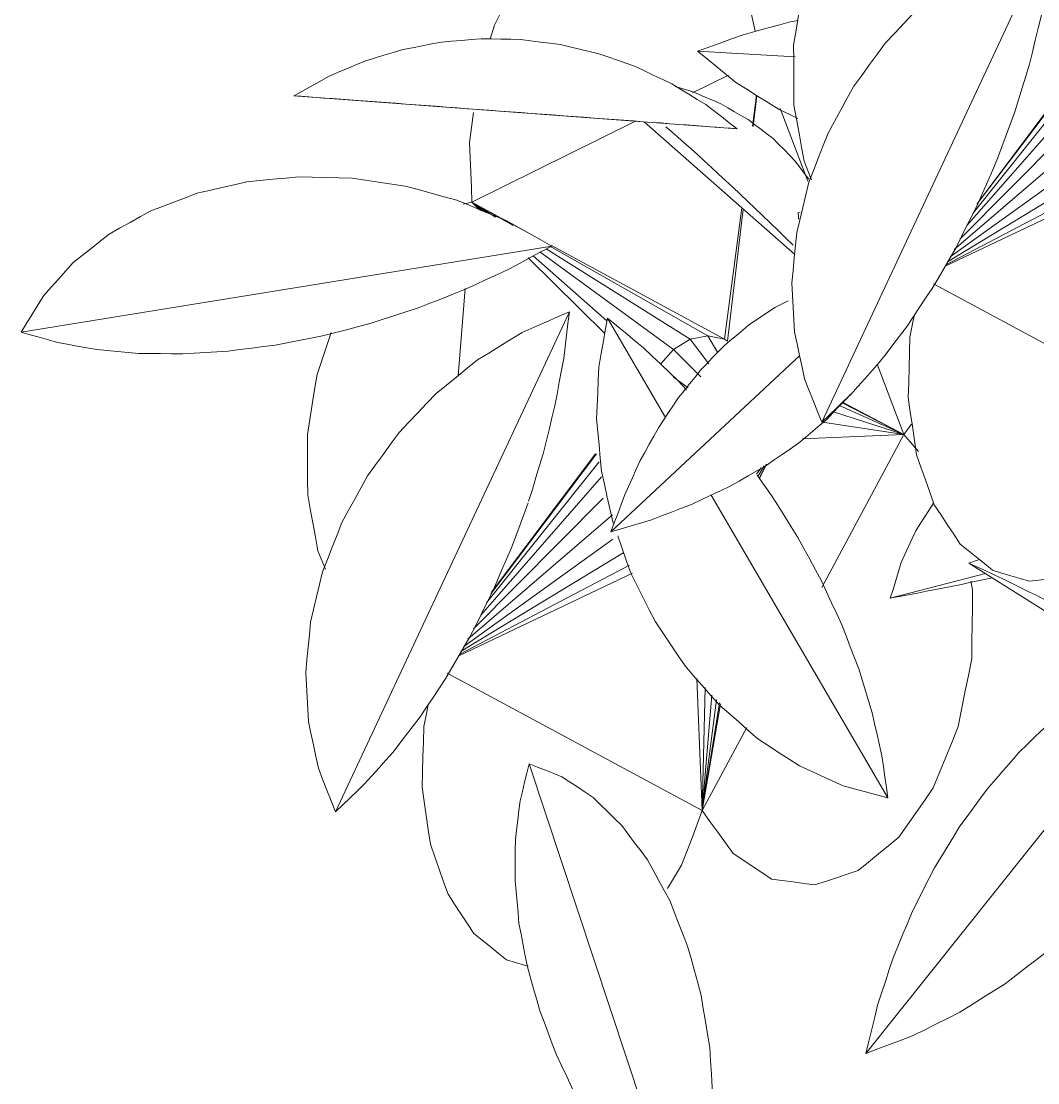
# Model space of a CAD drawing. Header units: metres. Extents: x 13.9 to 26.7, y -0.2 to 3.2.
# Drawn here: x 16.4846 to 16.5865, y 0.3522 to 0.4585 of the extents above; entities that cross this region are included whole.
import ezdxf

# ---------------------------------------------------------------- set-up
doc = ezdxf.new("R2010")
doc.units = ezdxf.units.M
doc.layers.add('Importações nas famílias', color=10, linetype='Continuous', lineweight=5)
doc.layers.add('Vegetação', color=7, linetype='Continuous', lineweight=5)

# ---------------------------------------------------------------- blocks, each defined once
blk = doc.blocks.new('Planta_pergolado_12200 - plantas pergolado_skp_Component_12-V61-Corte 1')
at = {"layer": 'Importações nas famílias'}
blk.add_line((16.54705, 0.44843), (16.56215, 0.43514), dxfattribs=at)
at = {"layer": 'Importações nas famílias', "flags": 128}
for points in [[(16.55015, 0.45196), (16.55095, 0.45173), (16.55175, 0.4515)], [(16.55175, 0.4515), (16.55249, 0.45119), (16.55324, 0.45087), (16.55399, 0.45056), (16.55473, 0.45025)], [(16.55473, 0.45025), (16.55542, 0.44985), (16.55611, 0.44945), (16.55679, 0.44905), (16.55748, 0.44866)], [(16.55748, 0.44866), (16.5581, 0.44818), (16.55872, 0.4477), (16.55934, 0.44723), (16.55997, 0.44675)], [(16.55042, 0.4469), (16.54982, 0.44742), (16.54923, 0.44793)], [(16.55307, 0.44453), (16.55241, 0.44512), (16.55175, 0.44572), (16.55108, 0.44631), (16.55042, 0.4469)], [(16.55997, 0.44675), (16.56051, 0.4462), (16.56106, 0.44565), (16.56161, 0.44509), (16.56215, 0.44454)], [(16.55592, 0.44189), (16.55521, 0.44255), (16.5545, 0.44321), (16.55378, 0.44387), (16.55307, 0.44453)], [(16.56215, 0.44454), (16.56262, 0.44392), (16.56309, 0.44331), (16.56356, 0.44269)], [(16.55891, 0.43906), (16.55816, 0.43976), (16.55742, 0.44047), (16.55667, 0.44118), (16.55592, 0.44189)], [(16.56196, 0.43609), (16.56119, 0.43683), (16.56043, 0.43757), (16.55967, 0.43831), (16.55891, 0.43906)]]:
    blk.add_lwpolyline(points, dxfattribs=at)
blk = doc.blocks.new('Planta_pergolado_12200 - plantas pergolado_skp_Component_12-V34-Corte 1')
at = {"layer": 'Importações nas famílias'}
blk.add_line((16.51193, 0.31962), (16.55636, 0.31633), dxfattribs=at)
at = {"layer": 'Importações nas famílias', "flags": 128}
for points in [[(16.52676, 0.325), (16.52775, 0.32509), (16.52874, 0.32517), (16.52973, 0.32525), (16.53072, 0.32534)], [(16.53072, 0.32534), (16.53171, 0.32532), (16.5327, 0.3253), (16.53369, 0.32528), (16.53469, 0.32525)], [(16.52286, 0.32425), (16.52384, 0.32444), (16.52481, 0.32463), (16.52578, 0.32482), (16.52676, 0.325)], [(16.53469, 0.32525), (16.53567, 0.32513), (16.53665, 0.325), (16.53764, 0.32488), (16.53862, 0.32475)], [(16.53862, 0.32475), (16.53959, 0.32452), (16.54056, 0.32429), (16.54152, 0.32407), (16.54249, 0.32384)], [(16.51906, 0.3231), (16.52001, 0.32339), (16.52096, 0.32368), (16.52191, 0.32397), (16.52286, 0.32425)], [(16.54249, 0.32384), (16.54342, 0.32351), (16.54436, 0.32318), (16.5453, 0.32285), (16.54623, 0.32252)], [(16.51541, 0.32155), (16.51632, 0.32194), (16.51723, 0.32232), (16.51815, 0.32271), (16.51906, 0.3231)], [(16.54623, 0.32252), (16.54713, 0.32209), (16.54803, 0.32167), (16.54892, 0.32124), (16.54982, 0.32082)], [(16.51193, 0.31962), (16.5128, 0.3201), (16.51367, 0.32058), (16.51454, 0.32107), (16.51541, 0.32155)], [(16.54982, 0.32082), (16.55067, 0.3203), (16.55151, 0.31978), (16.55236, 0.31926), (16.55321, 0.31874)], [(16.51493, 0.3194), (16.51418, 0.31945), (16.51343, 0.31951), (16.51268, 0.31957), (16.51193, 0.31962)], [(16.51837, 0.31915), (16.51751, 0.31921), (16.51665, 0.31927), (16.51579, 0.31934), (16.51493, 0.3194)], [(16.52215, 0.31887), (16.5212, 0.31894), (16.52026, 0.31901), (16.51931, 0.31908), (16.51837, 0.31915)], [(16.5262, 0.31857), (16.52518, 0.31864), (16.52417, 0.31872), (16.52316, 0.31879), (16.52215, 0.31887)], [(16.53041, 0.31825), (16.52935, 0.31833), (16.5283, 0.31841), (16.52725, 0.31849), (16.5262, 0.31857)], [(16.53469, 0.31794), (16.53362, 0.31802), (16.53255, 0.3181), (16.53148, 0.31818), (16.53041, 0.31825)], [(16.53894, 0.31762), (16.53787, 0.3177), (16.53681, 0.31778), (16.53575, 0.31786), (16.53469, 0.31794)], [(16.55321, 0.31874), (16.554, 0.31814), (16.55478, 0.31754), (16.55557, 0.31693), (16.55636, 0.31633)], [(16.54305, 0.31732), (16.54202, 0.31739), (16.54099, 0.31747), (16.53997, 0.31755), (16.53894, 0.31762)], [(16.54694, 0.31703), (16.54597, 0.3171), (16.545, 0.31717), (16.54402, 0.31724), (16.54305, 0.31732)], [(16.55051, 0.31676), (16.54962, 0.31683), (16.54872, 0.3169), (16.54783, 0.31696), (16.54694, 0.31703)], [(16.55367, 0.31653), (16.55288, 0.31659), (16.55209, 0.31664), (16.5513, 0.3167), (16.55051, 0.31676)], [(16.55636, 0.31633), (16.55569, 0.31638), (16.55502, 0.31643), (16.55434, 0.31648), (16.55367, 0.31653)]]:
    blk.add_lwpolyline(points, dxfattribs=at)
blk = doc.blocks.new('Planta_pergolado_12200 - plantas pergolado_skp_Component_12-V62-Corte 1')
at = {"layer": 'Importações nas famílias'}
blk.add_line((16.58123, 0.40321), (16.5717, 0.40072), dxfattribs=at)
at = {"layer": 'Importações nas famílias', "flags": 128}
for points in [[(16.57426, 0.40749), (16.5747, 0.40817), (16.57514, 0.40884), (16.57558, 0.40952), (16.57601, 0.4102)], [(16.57281, 0.4043), (16.57317, 0.4051), (16.57354, 0.40589), (16.5739, 0.40669), (16.57426, 0.40749)], [(16.5717, 0.40072), (16.57198, 0.40161), (16.57226, 0.40251), (16.57253, 0.4034), (16.57281, 0.4043)], [(16.57884, 0.40211), (16.57797, 0.40194), (16.57709, 0.40177), (16.57622, 0.40159), (16.57535, 0.40142)], [(16.58193, 0.40277), (16.58129, 0.40263), (16.58047, 0.40246), (16.57965, 0.40229), (16.57884, 0.40211)], [(16.57535, 0.40142), (16.57444, 0.40124), (16.57353, 0.40107), (16.57261, 0.40089), (16.5717, 0.40072)]]:
    blk.add_lwpolyline(points, dxfattribs=at)
blk = doc.blocks.new('Planta_pergolado_12200 - plantas pergolado_skp_Component_12-V64-Corte 1')
at = {"layer": 'Importações nas famílias'}
for p, q in [((16.57958, 0.40425), (16.58055, 0.40456)), ((16.58964, 0.39791), (16.57958, 0.40425)), ((16.61185, 0.38391), (16.60264, 0.38972))]:
    blk.add_line(p, q, dxfattribs=at)
at = {"layer": 'Importações nas famílias', "flags": 128}
for points in [[(16.58298, 0.40266), (16.58213, 0.40306), (16.58128, 0.40346), (16.58043, 0.40385), (16.57958, 0.40425)], [(16.59794, 0.40458), (16.59858, 0.40436), (16.59955, 0.40403)], [(16.59955, 0.40403), (16.60047, 0.40355), (16.6014, 0.40306), (16.60232, 0.40257), (16.60324, 0.40209)], [(16.58645, 0.40095), (16.58558, 0.40137), (16.58472, 0.4018), (16.58385, 0.40223), (16.58298, 0.40266)], [(16.60324, 0.40209), (16.60408, 0.40146), (16.60492, 0.40084), (16.60576, 0.40021), (16.60661, 0.39959)], [(16.58907, 0.39957), (16.5882, 0.40003), (16.58732, 0.40049), (16.58645, 0.40095)], [(16.60661, 0.39959), (16.60735, 0.39884), (16.60809, 0.39809), (16.60884, 0.39733), (16.60958, 0.39658)], [(16.60958, 0.39658), (16.61021, 0.39572), (16.61084, 0.39487), (16.61147, 0.39401), (16.61209, 0.39315)], [(16.61209, 0.39315), (16.61259, 0.3922), (16.61309, 0.39125), (16.61359, 0.39031)], [(16.60642, 0.38899), (16.60566, 0.38951), (16.6049, 0.39003), (16.60414, 0.39055), (16.60338, 0.39107)], [(16.60927, 0.38694), (16.60856, 0.38745), (16.60785, 0.38796), (16.60713, 0.38848), (16.60642, 0.38899)], [(16.61447, 0.38825), (16.61479, 0.38734), (16.61515, 0.38633), (16.6155, 0.38531)], [(16.61189, 0.38492), (16.61123, 0.38542), (16.61058, 0.38593), (16.60992, 0.38643), (16.60927, 0.38694)], [(16.61366, 0.38345), (16.61307, 0.38394), (16.61248, 0.38443), (16.61189, 0.38492)], [(16.6155, 0.38531), (16.61571, 0.38426), (16.61591, 0.38321), (16.61612, 0.38215)]]:
    blk.add_lwpolyline(points, dxfattribs=at)
blk = doc.blocks.new('Planta_pergolado_12200 - plantas pergolado_skp_Component_12-V65-Corte 1')
at = {"layer": 'Importações nas famílias'}
blk.add_line((16.54372, 0.40736), (16.56262, 0.42501), dxfattribs=at)
at = {"layer": 'Importações nas famílias', "flags": 128}
for points in [[(16.55754, 0.4281), (16.55819, 0.42853), (16.55884, 0.42897), (16.55949, 0.4294), (16.56014, 0.42983)], [(16.56014, 0.42983), (16.5608, 0.43017), (16.56147, 0.43051)], [(16.55505, 0.42601), (16.55567, 0.42653), (16.55629, 0.42705), (16.55692, 0.42758), (16.55754, 0.4281)], [(16.55269, 0.42357), (16.55328, 0.42418), (16.55387, 0.42479), (16.55446, 0.4254), (16.55505, 0.42601)], [(16.55049, 0.42082), (16.55104, 0.42151), (16.55159, 0.4222), (16.55214, 0.42288), (16.55269, 0.42357)], [(16.56775, 0.42115), (16.56715, 0.42053), (16.56656, 0.41991), (16.56596, 0.41928), (16.56537, 0.41866)], [(16.54847, 0.41779), (16.54897, 0.41855), (16.54948, 0.41931), (16.54998, 0.42007), (16.55049, 0.42082)], [(16.56537, 0.41866), (16.56466, 0.41806), (16.56394, 0.41746), (16.56323, 0.41686), (16.56251, 0.41626)], [(16.54665, 0.41451), (16.54711, 0.41533), (16.54756, 0.41615), (16.54801, 0.41697), (16.54847, 0.41779)], [(16.56251, 0.41626), (16.5617, 0.4157), (16.56088, 0.41513), (16.56007, 0.41457), (16.55925, 0.414)], [(16.54506, 0.41102), (16.54546, 0.4119), (16.54586, 0.41277), (16.54626, 0.41364), (16.54665, 0.41451)], [(16.55925, 0.414), (16.55835, 0.41349), (16.55745, 0.41297), (16.55655, 0.41245), (16.55565, 0.41194)], [(16.55565, 0.41194), (16.55469, 0.41148), (16.55372, 0.41103), (16.55276, 0.41057), (16.5518, 0.41011)], [(16.54372, 0.40736), (16.54405, 0.40828), (16.54439, 0.40919), (16.54473, 0.41011), (16.54506, 0.41102)], [(16.5518, 0.41011), (16.5508, 0.40973), (16.5498, 0.40934), (16.54879, 0.40896), (16.54779, 0.40858)], [(16.54779, 0.40858), (16.54677, 0.40827), (16.54575, 0.40797), (16.54474, 0.40766), (16.54372, 0.40736)]]:
    blk.add_lwpolyline(points, dxfattribs=at)
blk = doc.blocks.new('Planta_pergolado_12200 - plantas pergolado_skp_Component_17-V66-Corte 1')
at = {"layer": 'Importações nas famílias'}
for p, q in [((16.56246, 0.43935), (16.56268, 0.43931)), ((16.60057, 0.41493), (16.60151, 0.41425)), ((16.5996, 0.41376), (16.61772, 0.39757)), ((16.59646, 0.40858), (16.61772, 0.39757)), ((16.59672, 0.40892), (16.61772, 0.39757)), ((16.61772, 0.39757), (16.59733, 0.40894)), ((16.61772, 0.39757), (16.59639, 0.40807)), ((16.59756, 0.40694), (16.59639, 0.40807)), ((16.59442, 0.40624), (16.59756, 0.40694)), ((16.61772, 0.39757), (16.59756, 0.40694)), ((16.59821, 0.40623), (16.59756, 0.40694)), ((16.59274, 0.40496), (16.59871, 0.40526)), ((16.59289, 0.40507), (16.59876, 0.40548)), ((16.59837, 0.40605), (16.59336, 0.40543)), ((16.59837, 0.40605), (16.59876, 0.40548)), ((16.59837, 0.40605), (16.61772, 0.39757)), ((16.61113, 0.39833), (16.59849, 0.40525)), ((16.59876, 0.40548), (16.59871, 0.40526)), ((16.61113, 0.39833), (16.59871, 0.40526)), ((16.59876, 0.40548), (16.61113, 0.39834)), ((16.59876, 0.40548), (16.61772, 0.39757)), ((16.6123, 0.39803), (16.61772, 0.39757))]:
    blk.add_line(p, q, dxfattribs=at)
at = {"layer": 'Importações nas famílias', "flags": 128}
for points in [[(16.56254, 0.43869), (16.56252, 0.43886), (16.5625, 0.43902), (16.56248, 0.43919), (16.56246, 0.43935)], [(16.60151, 0.41425), (16.60257, 0.41344), (16.60363, 0.41262), (16.60468, 0.41181), (16.60574, 0.411)], [(16.60574, 0.411), (16.60681, 0.41012), (16.60789, 0.40924), (16.60896, 0.40837), (16.61004, 0.40749)], [(16.61004, 0.40749), (16.61104, 0.40662), (16.61204, 0.40576), (16.61304, 0.40489), (16.61404, 0.40403)], [(16.61404, 0.40403), (16.61488, 0.40325), (16.61573, 0.40246), (16.61657, 0.40168), (16.61741, 0.4009)], [(16.6056, 0.40081), (16.60476, 0.40141), (16.60393, 0.40201), (16.6031, 0.40261), (16.60242, 0.4031)], [(16.60835, 0.39901), (16.60766, 0.39946), (16.60698, 0.39991), (16.60629, 0.40036), (16.6056, 0.40081)], [(16.61741, 0.4009), (16.61802, 0.40027), (16.61863, 0.39964), (16.61925, 0.39902), (16.61986, 0.39839)], [(16.61035, 0.39791), (16.60985, 0.39818), (16.60935, 0.39846), (16.60885, 0.39873), (16.60835, 0.39901)], [(16.61089, 0.39775), (16.61062, 0.39783), (16.61035, 0.39791)], [(16.61986, 0.39839), (16.62018, 0.39796), (16.62051, 0.39754), (16.62084, 0.39712), (16.62117, 0.39669)], [(16.61772, 0.39757), (16.61861, 0.39681), (16.6195, 0.39604), (16.62039, 0.39528), (16.62128, 0.39451)], [(16.62005, 0.39627), (16.61947, 0.39659), (16.61889, 0.39692), (16.6183, 0.39725), (16.61772, 0.39757)], [(16.62117, 0.39669), (16.62119, 0.39651), (16.6212, 0.39633), (16.62122, 0.39615), (16.62124, 0.39596)], [(16.62124, 0.39596), (16.62094, 0.39604), (16.62065, 0.39612), (16.62035, 0.39619), (16.62005, 0.39627)], [(16.62128, 0.39451), (16.62206, 0.39381), (16.62284, 0.3931), (16.62361, 0.39239), (16.62439, 0.39168)], [(16.62439, 0.39168), (16.625, 0.39108), (16.62561, 0.39048), (16.62622, 0.38987), (16.62684, 0.38927)], [(16.62537, 0.3877), (16.62464, 0.38819), (16.62392, 0.38867), (16.6232, 0.38916), (16.62248, 0.38964)], [(16.62684, 0.38927), (16.62724, 0.38881), (16.62764, 0.38836), (16.62805, 0.3879), (16.62845, 0.38744)], [(16.62753, 0.38646), (16.62699, 0.38677), (16.62645, 0.38708), (16.62591, 0.38739), (16.62537, 0.3877)], [(16.62845, 0.38744), (16.62862, 0.38716), (16.62879, 0.38688), (16.62895, 0.3866), (16.62912, 0.38632)], [(16.62881, 0.38599), (16.62849, 0.3861), (16.62817, 0.38622), (16.62785, 0.38634), (16.62753, 0.38646)], [(16.62912, 0.38632), (16.62904, 0.38624), (16.62896, 0.38615), (16.62889, 0.38607), (16.62881, 0.38599)]]:
    blk.add_lwpolyline(points, dxfattribs=at)
blk = doc.blocks.new('Planta_pergolado_12200 - plantas pergolado_skp_Component_16-V67-Corte 1')
for name, p in [('Planta_pergolado_12200 - plantas pergolado_skp_Component_12-V34-Corte 1', (0, 0.13142)), ('Planta_pergolado_12200 - plantas pergolado_skp_Component_12-V61-Corte 1', (0, 0)), ('Planta_pergolado_12200 - plantas pergolado_skp_Component_17-V66-Corte 1', (0, 0)), ('Planta_pergolado_12200 - plantas pergolado_skp_Component_12-V65-Corte 1', (0, 0)), ('Planta_pergolado_12200 - plantas pergolado_skp_Component_12-V62-Corte 1', (0, 0)), ('Planta_pergolado_12200 - plantas pergolado_skp_Component_12-V64-Corte 1', (0, 0))]:
    blk.add_blockref(name, p)
blk = doc.blocks.new('Planta_pergolado_12200 - plantas pergolado_skp_Component_12-V97-Corte 1')
at = {"layer": 'Importações nas famílias'}
blk.add_line((16.61178, 0.38413), (16.62818, 0.33468), dxfattribs=at)
at = {"layer": 'Importações nas famílias', "flags": 128}
for points in [[(16.61178, 0.38413), (16.61155, 0.38321), (16.61132, 0.38229), (16.6111, 0.38137), (16.61087, 0.38045)], [(16.61505, 0.38285), (16.61423, 0.38317), (16.61342, 0.38349), (16.6126, 0.38381), (16.61178, 0.38413)], [(16.61817, 0.38078), (16.61739, 0.3813), (16.61661, 0.38182), (16.61583, 0.38233), (16.61505, 0.38285)], [(16.62105, 0.37798), (16.62033, 0.37868), (16.61961, 0.37938), (16.61889, 0.38008), (16.61817, 0.38078)], [(16.61087, 0.38045), (16.61075, 0.37947), (16.61063, 0.37849), (16.61051, 0.37751), (16.61039, 0.37653)], [(16.62363, 0.37451), (16.62299, 0.37538), (16.62234, 0.37624), (16.6217, 0.37711), (16.62105, 0.37798)], [(16.61039, 0.37653), (16.61038, 0.3755), (16.61038, 0.37447), (16.61037, 0.37344), (16.61036, 0.37242)], [(16.62585, 0.37045), (16.6253, 0.37146), (16.62474, 0.37248), (16.62419, 0.37349), (16.62363, 0.37451)], [(16.61036, 0.37242), (16.61046, 0.37135), (16.61056, 0.37029), (16.61066, 0.36922), (16.61075, 0.36816)], [(16.62765, 0.36589), (16.6272, 0.36703), (16.62675, 0.36817), (16.6263, 0.36931), (16.62585, 0.37045)], [(16.61075, 0.36816), (16.61096, 0.36707), (16.61117, 0.36599), (16.61138, 0.3649), (16.61159, 0.36381)], [(16.629, 0.36095), (16.62866, 0.36219), (16.62833, 0.36342), (16.62799, 0.36466), (16.62765, 0.36589)], [(16.61159, 0.36381), (16.6119, 0.36271), (16.61221, 0.36161), (16.61253, 0.36051), (16.61284, 0.35941)], [(16.62986, 0.35574), (16.62964, 0.35705), (16.62943, 0.35835), (16.62921, 0.35965), (16.629, 0.36095)], [(16.61284, 0.35941), (16.61326, 0.35831), (16.61367, 0.35721), (16.61409, 0.35611), (16.61451, 0.35501)], [(16.63021, 0.35039), (16.63012, 0.35173), (16.63003, 0.35307), (16.62995, 0.35441), (16.62986, 0.35574)], [(16.61451, 0.35501), (16.61502, 0.35392), (16.61553, 0.35283), (16.61605, 0.35174), (16.61656, 0.35066)], [(16.61656, 0.35066), (16.61717, 0.34959), (16.61777, 0.34853), (16.61838, 0.34746), (16.61899, 0.3464)], [(16.63004, 0.34501), (16.63008, 0.34635), (16.63012, 0.3477), (16.63017, 0.34904), (16.63021, 0.35039)], [(16.61899, 0.3464), (16.61968, 0.34537), (16.62037, 0.34435), (16.62106, 0.34332), (16.62175, 0.34229)], [(16.62936, 0.33973), (16.62953, 0.34105), (16.6297, 0.34237), (16.62987, 0.34369), (16.63004, 0.34501)], [(16.62175, 0.34229), (16.62252, 0.34131), (16.62329, 0.34033), (16.62406, 0.33935), (16.62483, 0.33837)], [(16.62818, 0.33468), (16.62848, 0.33595), (16.62877, 0.33721), (16.62906, 0.33847), (16.62936, 0.33973)], [(16.62483, 0.33837), (16.62567, 0.33745), (16.62651, 0.33653), (16.62734, 0.33561), (16.62818, 0.33468)]]:
    blk.add_lwpolyline(points, dxfattribs=at)
blk = doc.blocks.new('Planta_pergolado_12200 - plantas pergolado_skp_Component_12-V98-Corte 1')
at = {"layer": 'Importações nas famílias'}
blk.add_line((16.67882, 0.39686), (16.64552, 0.35514), dxfattribs=at)
at = {"layer": 'Importações nas famílias', "flags": 128}
for points in [[(16.67882, 0.39686), (16.67787, 0.39651), (16.67692, 0.39617), (16.67597, 0.39582), (16.67502, 0.39547)], [(16.67928, 0.3933), (16.67916, 0.39419), (16.67905, 0.39508), (16.67893, 0.39597), (16.67882, 0.39686)], [(16.67502, 0.39547), (16.67409, 0.395), (16.67316, 0.39453), (16.67222, 0.39406), (16.67129, 0.3936)], [(16.67129, 0.3936), (16.67038, 0.39301), (16.66948, 0.39243), (16.66857, 0.39184), (16.66766, 0.39126)], [(16.67902, 0.38945), (16.67908, 0.39041), (16.67915, 0.39138), (16.67921, 0.39234), (16.67928, 0.3933)], [(16.66766, 0.39126), (16.66679, 0.39057), (16.66592, 0.38987), (16.66504, 0.38918), (16.66417, 0.38849)], [(16.67804, 0.38539), (16.67828, 0.38641), (16.67853, 0.38742), (16.67877, 0.38844), (16.67902, 0.38945)], [(16.66417, 0.38849), (16.66335, 0.38769), (16.66252, 0.3869), (16.66169, 0.3861), (16.66087, 0.38531)], [(16.66087, 0.38531), (16.66009, 0.38442), (16.65932, 0.38354), (16.65855, 0.38265), (16.65778, 0.38176)], [(16.67637, 0.38123), (16.67678, 0.38227), (16.6772, 0.38331), (16.67762, 0.38435), (16.67804, 0.38539)], [(16.65778, 0.38176), (16.65707, 0.38079), (16.65636, 0.37982), (16.65565, 0.37885), (16.65494, 0.37788)], [(16.67404, 0.37704), (16.67462, 0.37809), (16.6752, 0.37913), (16.67578, 0.38018), (16.67637, 0.38123)], [(16.65494, 0.37788), (16.6543, 0.37684), (16.65366, 0.3758), (16.65302, 0.37476), (16.65239, 0.37372)], [(16.67111, 0.37295), (16.67184, 0.37397), (16.67257, 0.375), (16.6733, 0.37602), (16.67404, 0.37704)], [(16.65239, 0.37372), (16.65182, 0.37262), (16.65126, 0.37152), (16.6507, 0.37041), (16.65014, 0.36931)], [(16.66764, 0.36904), (16.66851, 0.37001), (16.66938, 0.37099), (16.67024, 0.37197), (16.67111, 0.37295)], [(16.65014, 0.36931), (16.64967, 0.36816), (16.64919, 0.36701), (16.64872, 0.36586), (16.64824, 0.36471)], [(16.66373, 0.3654), (16.66471, 0.36631), (16.66569, 0.36722), (16.66667, 0.36813), (16.66764, 0.36904)], [(16.64824, 0.36471), (16.64785, 0.36353), (16.64747, 0.36234), (16.64708, 0.36116), (16.64669, 0.35997)], [(16.65946, 0.36212), (16.66053, 0.36294), (16.6616, 0.36376), (16.66266, 0.36458), (16.66373, 0.3654)], [(16.65493, 0.35927), (16.65606, 0.35998), (16.65719, 0.36069), (16.65833, 0.3614), (16.65946, 0.36212)], [(16.64669, 0.35997), (16.6464, 0.35876), (16.64611, 0.35756), (16.64581, 0.35635), (16.64552, 0.35514)], [(16.65025, 0.35693), (16.65142, 0.35751), (16.65259, 0.3581), (16.65376, 0.35868), (16.65493, 0.35927)], [(16.64552, 0.35514), (16.6467, 0.35559), (16.64788, 0.35604), (16.64906, 0.35648), (16.65025, 0.35693)]]:
    blk.add_lwpolyline(points, dxfattribs=at)
blk = doc.blocks.new('Planta_pergolado_12200 - plantas pergolado_skp_Component_16-V119-Corte 1')
for name in ['Planta_pergolado_12200 - plantas pergolado_skp_Component_12-V98-Corte 1', 'Planta_pergolado_12200 - plantas pergolado_skp_Component_12-V97-Corte 1']:
    blk.add_blockref(name, (-0.07625, 0))
blk = doc.blocks.new('Planta_pergolado_12200 - plantas pergolado_skp_-3067411-Corte 1')
blk.add_blockref('Planta_pergolado_12200 - plantas pergolado_skp_Component_16-V119-Corte 1', (0, 0))
blk = doc.blocks.new('Planta_pergolado_12200 - plantas pergolado_skp_-3067423-Corte 1')
for name in ['Planta_pergolado_12200 - plantas pergolado_skp_-3067411-Corte 1', 'Planta_pergolado_12200 - plantas pergolado_skp_Component_16-V67-Corte 1']:
    blk.add_blockref(name, (0, 0))
blk = doc.blocks.new('Planta_pergolado_12200 - plantas pergolado_skp_Component_12-V101-Corte 1')
at = {"layer": 'Importações nas famílias'}
blk.add_line((16.62168, 0.24907), (16.6451, 0.29914), dxfattribs=at)
at = {"layer": 'Importações nas famílias', "flags": 128}
for points in [[(16.6451, 0.29914), (16.64392, 0.29863), (16.64275, 0.29811), (16.64157, 0.29759), (16.64039, 0.29708)], [(16.64453, 0.29447), (16.64468, 0.29564), (16.64482, 0.29681), (16.64496, 0.29798), (16.6451, 0.29914)], [(16.64039, 0.29708), (16.63927, 0.29639), (16.63815, 0.2957), (16.63703, 0.29501), (16.63591, 0.29433)], [(16.63591, 0.29433), (16.63487, 0.29349), (16.63384, 0.29265), (16.6328, 0.2918), (16.63176, 0.29096)], [(16.64366, 0.28971), (16.64388, 0.2909), (16.64409, 0.29209), (16.64431, 0.29328), (16.64453, 0.29447)], [(16.63176, 0.29096), (16.63084, 0.28999), (16.62991, 0.28901), (16.62899, 0.28804), (16.62806, 0.28706)], [(16.64248, 0.28493), (16.64278, 0.28612), (16.64307, 0.28732), (16.64336, 0.28852), (16.64366, 0.28971)], [(16.62806, 0.28706), (16.62727, 0.28598), (16.62647, 0.28489), (16.62568, 0.2838), (16.62488, 0.28272)], [(16.64103, 0.28017), (16.64139, 0.28136), (16.64175, 0.28255), (16.64212, 0.28374), (16.64248, 0.28493)], [(16.62488, 0.28272), (16.62424, 0.28154), (16.6236, 0.28037), (16.62295, 0.2792), (16.62231, 0.27803)], [(16.6393, 0.27549), (16.63973, 0.27666), (16.64016, 0.27783), (16.6406, 0.279), (16.64103, 0.28017)], [(16.62231, 0.27803), (16.62183, 0.2768), (16.62135, 0.27557), (16.62087, 0.27434), (16.62039, 0.2731)], [(16.63733, 0.27095), (16.63782, 0.27208), (16.63832, 0.27322), (16.63881, 0.27436), (16.6393, 0.27549)], [(16.62039, 0.2731), (16.62008, 0.27184), (16.61978, 0.27058), (16.61948, 0.26932), (16.61917, 0.26806)], [(16.63513, 0.26658), (16.63568, 0.26767), (16.63623, 0.26876), (16.63678, 0.26985), (16.63733, 0.27095)], [(16.61917, 0.26806), (16.61905, 0.2668), (16.61893, 0.26554), (16.61881, 0.26428), (16.61869, 0.26302)], [(16.63273, 0.26245), (16.63333, 0.26348), (16.63393, 0.26451), (16.63453, 0.26555), (16.63513, 0.26658)], [(16.61869, 0.26302), (16.61876, 0.26179), (16.61882, 0.26056), (16.61889, 0.25933), (16.61896, 0.2581)], [(16.63016, 0.25859), (16.6308, 0.25955), (16.63145, 0.26052), (16.63209, 0.26148), (16.63273, 0.26245)], [(16.62744, 0.25505), (16.62812, 0.25593), (16.6288, 0.25682), (16.62948, 0.2577), (16.63016, 0.25859)], [(16.61896, 0.2581), (16.61921, 0.25693), (16.61946, 0.25576), (16.61971, 0.25459), (16.61996, 0.25342)], [(16.6246, 0.25186), (16.62531, 0.25266), (16.62602, 0.25345), (16.62673, 0.25425), (16.62744, 0.25505)], [(16.61996, 0.25342), (16.62039, 0.25233), (16.62082, 0.25125), (16.62125, 0.25016), (16.62168, 0.24907)], [(16.62168, 0.24907), (16.62241, 0.24977), (16.62314, 0.25047), (16.62387, 0.25117), (16.6246, 0.25186)]]:
    blk.add_lwpolyline(points, dxfattribs=at)
blk = doc.blocks.new('Planta_pergolado_12200 - plantas pergolado_skp_Component_17-V193-Corte 1')
at = {"layer": 'Importações nas famílias'}
for p, q in [((16.58039, 0.44018), (16.591, 0.45419)), ((16.58047, 0.44033), (16.59089, 0.45421)), ((16.57996, 0.43926), (16.59126, 0.45341)), ((16.57939, 0.43804), (16.5915, 0.45189)), ((16.57866, 0.43669), (16.59167, 0.44977)), ((16.57809, 0.43564), (16.59258, 0.44808)), ((16.5777, 0.4349), (16.59317, 0.44605)), ((16.57744, 0.43442), (16.59373, 0.4443)), ((16.57728, 0.43412), (16.59428, 0.44304)), ((16.59461, 0.44226), (16.57719, 0.43397)), ((16.57602, 0.43222), (16.60159, 0.41847))]:
    blk.add_line(p, q, dxfattribs=at)
at = {"layer": 'Importações nas famílias', "flags": 128}
for points in [[(16.56202, 0.45612), (16.56226, 0.45763), (16.56251, 0.45913), (16.56275, 0.46064), (16.56299, 0.46214)], [(16.56205, 0.4501), (16.56204, 0.4516), (16.56203, 0.45311), (16.56203, 0.45461), (16.56202, 0.45612)], [(16.56307, 0.44449), (16.56282, 0.44589), (16.56256, 0.44729), (16.5623, 0.44869), (16.56205, 0.4501)], [(16.56382, 0.44264), (16.56356, 0.44328), (16.56307, 0.44449)], [(16.57368, 0.42688), (16.57397, 0.42837), (16.57412, 0.42911)], [(16.57351, 0.42082), (16.57355, 0.42234), (16.57359, 0.42385), (16.57364, 0.42536), (16.57368, 0.42688)], [(16.57433, 0.4151), (16.57413, 0.41653), (16.57392, 0.41796), (16.57371, 0.41939), (16.57351, 0.42082)], [(16.57611, 0.41009), (16.57566, 0.41134), (16.57522, 0.41259), (16.57478, 0.41385), (16.57433, 0.4151)], [(16.57871, 0.40615), (16.57806, 0.40713), (16.57741, 0.40812), (16.57676, 0.40911), (16.57611, 0.41009)], [(16.58195, 0.40353), (16.58114, 0.40419), (16.58033, 0.40484), (16.57952, 0.40549), (16.57871, 0.40615)], [(16.58563, 0.40242), (16.58471, 0.4027), (16.58379, 0.40298), (16.58287, 0.40325), (16.58195, 0.40353)], [(16.58948, 0.4029), (16.58852, 0.40278), (16.58755, 0.40266), (16.58659, 0.40254), (16.58563, 0.40242)]]:
    blk.add_lwpolyline(points, dxfattribs=at)
blk = doc.blocks.new('Planta_pergolado_12200 - plantas pergolado_skp_Component_16-V194-Corte 1')
for name, p in [('Planta_pergolado_12200 - plantas pergolado_skp_Component_17-V193-Corte 1', (0, 0)), ('Planta_pergolado_12200 - plantas pergolado_skp_Component_12-V101-Corte 1', (-0.05684, 0.16928))]:
    blk.add_blockref(name, p)
blk = doc.blocks.new('Planta_pergolado_12200 - plantas pergolado_skp_-V208-Corte 1')
blk.add_blockref('Planta_pergolado_12200 - plantas pergolado_skp_Component_16-V194-Corte 1', (0, 0))
blk = doc.blocks.new('Planta_pergolado_12200 - plantas pergolado_skp_-3067425-Corte 1')
blk.add_blockref('Planta_pergolado_12200 - plantas pergolado_skp_-V208-Corte 1', (0, 0))
blk = doc.blocks.new('Planta_pergolado_12200 - plantas pergolado_skp_Component_12-V99-Corte 1')
at = {"layer": 'Importações nas famílias'}
blk.add_line((16.59018, 0.2971), (16.64333, 0.30573), dxfattribs=at)
at = {"layer": 'Importações nas famílias', "flags": 128}
for points in [[(16.618, 0.31267), (16.61669, 0.31254), (16.61539, 0.31241), (16.61408, 0.31229), (16.61278, 0.31216)], [(16.62333, 0.31252), (16.622, 0.31256), (16.62066, 0.31259), (16.61933, 0.31263), (16.618, 0.31267)], [(16.61278, 0.31216), (16.61153, 0.31187), (16.61028, 0.31158), (16.60904, 0.3113), (16.60779, 0.31101)], [(16.62865, 0.31173), (16.62732, 0.31193), (16.62599, 0.31213), (16.62466, 0.31233), (16.62333, 0.31252)], [(16.63384, 0.31031), (16.63254, 0.31067), (16.63125, 0.31102), (16.62995, 0.31138), (16.62865, 0.31173)], [(16.60779, 0.31101), (16.60664, 0.31057), (16.60548, 0.31013), (16.60432, 0.30969), (16.60316, 0.30925)], [(16.63877, 0.30829), (16.63754, 0.3088), (16.6363, 0.3093), (16.63507, 0.30981), (16.63384, 0.31031)], [(16.60316, 0.30925), (16.60212, 0.30867), (16.60108, 0.30808), (16.60004, 0.3075), (16.599, 0.30692)], [(16.64333, 0.30573), (16.64219, 0.30637), (16.64105, 0.30701), (16.63991, 0.30765), (16.63877, 0.30829)], [(16.599, 0.30692), (16.5981, 0.30621), (16.59719, 0.30549), (16.59629, 0.30478), (16.59539, 0.30407)], [(16.63903, 0.30341), (16.6401, 0.30399), (16.64118, 0.30457), (16.64225, 0.30515), (16.64333, 0.30573)], [(16.59539, 0.30407), (16.59465, 0.30325), (16.59391, 0.30242), (16.59317, 0.3016), (16.59243, 0.30077)], [(16.63453, 0.30133), (16.63565, 0.30185), (16.63678, 0.30237), (16.6379, 0.30289), (16.63903, 0.30341)], [(16.62989, 0.29951), (16.63105, 0.29997), (16.63221, 0.30042), (16.63337, 0.30088), (16.63453, 0.30133)], [(16.59243, 0.30077), (16.59187, 0.29986), (16.59131, 0.29894), (16.59074, 0.29802), (16.59018, 0.2971)], [(16.62515, 0.29797), (16.62634, 0.29836), (16.62752, 0.29874), (16.62871, 0.29913), (16.62989, 0.29951)], [(16.62038, 0.29673), (16.62157, 0.29704), (16.62277, 0.29735), (16.62396, 0.29766), (16.62515, 0.29797)], [(16.59018, 0.2971), (16.59109, 0.29684), (16.59199, 0.29659), (16.5929, 0.29633), (16.59381, 0.29607)], [(16.61562, 0.2958), (16.61681, 0.29604), (16.618, 0.29627), (16.61919, 0.2965), (16.62038, 0.29673)], [(16.59381, 0.29607), (16.59479, 0.29589), (16.59577, 0.29571), (16.59675, 0.29554), (16.59774, 0.29536)], [(16.61092, 0.2952), (16.61209, 0.29535), (16.61327, 0.2955), (16.61444, 0.29565), (16.61562, 0.2958)], [(16.59774, 0.29536), (16.59878, 0.29526), (16.59983, 0.29517), (16.60088, 0.29507), (16.60193, 0.29497)], [(16.60193, 0.29497), (16.60303, 0.29496), (16.60413, 0.29495), (16.60524, 0.29493), (16.60634, 0.29492)], [(16.60634, 0.29492), (16.60749, 0.29499), (16.60863, 0.29506), (16.60978, 0.29513), (16.61092, 0.2952)]]:
    blk.add_lwpolyline(points, dxfattribs=at)
blk = doc.blocks.new('Planta_pergolado_12200 - plantas pergolado_skp_Component_12-V297-Corte 1')
at = {"layer": 'Importações nas famílias'}
for p, q in [((16.54919, 0.41883), (16.54337, 0.42877)), ((16.55128, 0.42161), (16.55045, 0.42251)), ((16.57146, 0.38073), (16.55375, 0.41103))]:
    blk.add_line(p, q, dxfattribs=at)
at = {"layer": 'Importações nas famílias', "flags": 128}
for points in [[(16.54337, 0.42877), (16.54315, 0.42754), (16.54293, 0.42631), (16.54271, 0.42508), (16.54249, 0.42385)], [(16.54697, 0.42581), (16.54607, 0.42655), (16.54517, 0.42729), (16.54427, 0.42803), (16.54337, 0.42877)], [(16.55045, 0.42251), (16.54958, 0.42333), (16.54871, 0.42416), (16.54784, 0.42498), (16.54697, 0.42581)], [(16.54249, 0.42385), (16.54244, 0.42256), (16.54239, 0.42127), (16.54234, 0.41998), (16.54228, 0.4187)], [(16.54228, 0.4187), (16.54241, 0.41739), (16.54253, 0.41608), (16.54265, 0.41476), (16.54277, 0.41345)], [(16.54277, 0.41345), (16.54306, 0.41215), (16.54335, 0.41084), (16.54364, 0.40954), (16.54393, 0.40824)], [(16.55981, 0.41102), (16.55908, 0.41204), (16.55836, 0.41305)], [(16.56245, 0.40681), (16.56179, 0.40786), (16.56113, 0.40892), (16.56047, 0.40997), (16.55981, 0.41102)], [(16.54439, 0.40697), (16.54484, 0.4057), (16.54529, 0.40443), (16.54575, 0.40317)], [(16.56481, 0.40247), (16.56422, 0.40356), (16.56363, 0.40464), (16.56304, 0.40572), (16.56245, 0.40681)], [(16.54575, 0.40317), (16.54635, 0.40197), (16.54696, 0.40077), (16.54756, 0.39957), (16.54817, 0.39837)], [(16.56685, 0.39807), (16.56634, 0.39917), (16.56583, 0.40027), (16.56532, 0.40137), (16.56481, 0.40247)], [(16.54817, 0.39837), (16.54891, 0.39726), (16.54965, 0.39615), (16.5504, 0.39505), (16.55114, 0.39394)], [(16.56855, 0.39364), (16.56813, 0.39475), (16.5677, 0.39586), (16.56728, 0.39696), (16.56685, 0.39807)], [(16.55114, 0.39394), (16.552, 0.39296), (16.55286, 0.39198), (16.55373, 0.39099), (16.55459, 0.39001)], [(16.5699, 0.38925), (16.56956, 0.39035), (16.56923, 0.39145), (16.56889, 0.39254), (16.56855, 0.39364)], [(16.55459, 0.39001), (16.55555, 0.38917), (16.55652, 0.38833), (16.55748, 0.38749), (16.55844, 0.38665)], [(16.57087, 0.38493), (16.57063, 0.38601), (16.57039, 0.38709), (16.57014, 0.38817), (16.5699, 0.38925)], [(16.55844, 0.38665), (16.55948, 0.38597), (16.56052, 0.38529), (16.56156, 0.38462), (16.56261, 0.38394)], [(16.57146, 0.38073), (16.57132, 0.38178), (16.57117, 0.38283), (16.57102, 0.38388), (16.57087, 0.38493)], [(16.56261, 0.38394), (16.5637, 0.38344), (16.56479, 0.38295), (16.56589, 0.38245), (16.56698, 0.38195)], [(16.56698, 0.38195), (16.5681, 0.38165), (16.56922, 0.38134), (16.57034, 0.38104), (16.57146, 0.38073)]]:
    blk.add_lwpolyline(points, dxfattribs=at)
blk = doc.blocks.new('Planta_pergolado_12200 - plantas pergolado_skp_Component_12-V298-Corte 1')
at = {"layer": 'Importações nas famílias'}
blk.add_line((16.51612, 0.37934), (16.53955, 0.42941), dxfattribs=at)
at = {"layer": 'Importações nas famílias', "flags": 128}
for points in [[(16.53955, 0.42941), (16.53837, 0.4289), (16.53719, 0.42838), (16.53601, 0.42786), (16.53483, 0.42735)], [(16.53898, 0.42474), (16.53912, 0.42591), (16.53926, 0.42708), (16.53941, 0.42824), (16.53955, 0.42941)], [(16.53483, 0.42735), (16.53371, 0.42666), (16.53259, 0.42597), (16.53147, 0.42528), (16.53035, 0.4246)], [(16.53035, 0.4246), (16.52932, 0.42376), (16.52828, 0.42291), (16.52725, 0.42207), (16.52621, 0.42123)], [(16.5381, 0.41998), (16.53832, 0.42117), (16.53854, 0.42236), (16.53876, 0.42355), (16.53898, 0.42474)], [(16.52621, 0.42123), (16.52528, 0.42026), (16.52436, 0.41928), (16.52343, 0.41831), (16.52251, 0.41733)], [(16.53693, 0.4152), (16.53722, 0.41639), (16.53751, 0.41759), (16.53781, 0.41878), (16.5381, 0.41998)], [(16.52251, 0.41733), (16.52171, 0.41625), (16.52092, 0.41516), (16.52012, 0.41407), (16.51933, 0.41299)], [(16.53547, 0.41044), (16.53584, 0.41163), (16.5362, 0.41282), (16.53656, 0.41401), (16.53693, 0.4152)], [(16.51933, 0.41299), (16.51869, 0.41181), (16.51804, 0.41064), (16.5174, 0.40947), (16.51675, 0.4083)], [(16.53375, 0.40576), (16.53418, 0.40693), (16.53461, 0.4081), (16.53504, 0.40927), (16.53541, 0.41027)], [(16.51675, 0.4083), (16.51627, 0.40707), (16.51579, 0.40584), (16.51531, 0.4046), (16.51483, 0.40337)], [(16.53178, 0.40122), (16.53227, 0.40235), (16.53276, 0.40349), (16.53325, 0.40463), (16.53375, 0.40576)], [(16.51483, 0.40337), (16.51453, 0.40211), (16.51423, 0.40085), (16.51392, 0.39959), (16.51362, 0.39833)], [(16.52958, 0.39685), (16.53013, 0.39794), (16.53068, 0.39903), (16.53123, 0.40012), (16.53178, 0.40122)], [(16.51362, 0.39833), (16.5135, 0.39707), (16.51338, 0.39581), (16.51326, 0.39455), (16.51314, 0.39329)], [(16.52718, 0.39271), (16.52778, 0.39375), (16.52838, 0.39478), (16.52898, 0.39582), (16.52958, 0.39685)], [(16.51314, 0.39329), (16.5132, 0.39206), (16.51327, 0.39083), (16.51334, 0.3896), (16.5134, 0.38837)], [(16.5246, 0.38885), (16.52525, 0.38982), (16.52589, 0.39078), (16.52653, 0.39175), (16.52718, 0.39271)], [(16.5134, 0.38837), (16.51365, 0.3872), (16.5139, 0.38603), (16.51415, 0.38486), (16.5144, 0.38369)], [(16.52188, 0.38531), (16.52256, 0.3862), (16.52324, 0.38708), (16.52392, 0.38797), (16.5246, 0.38885)], [(16.51904, 0.38213), (16.51975, 0.38293), (16.52046, 0.38372), (16.52117, 0.38452), (16.52188, 0.38531)], [(16.5144, 0.38369), (16.51483, 0.3826), (16.51526, 0.38151), (16.51569, 0.38043), (16.51612, 0.37934)], [(16.51612, 0.37934), (16.51685, 0.38004), (16.51758, 0.38074), (16.51831, 0.38143), (16.51904, 0.38213)]]:
    blk.add_lwpolyline(points, dxfattribs=at)
blk = doc.blocks.new('Planta_pergolado_12200 - plantas pergolado_skp_Component_12-V299-Corte 1')
at = {"layer": 'Importações nas famílias'}
for p, q in [((16.56247, 0.4586), (16.56169, 0.45845)), ((16.56218, 0.45493), (16.5524, 0.45552))]:
    blk.add_line(p, q, dxfattribs=at)
at = {"layer": 'Importações nas famílias', "flags": 128}
for points in [[(16.56169, 0.45845), (16.5605, 0.45812), (16.55932, 0.4578), (16.55814, 0.45747), (16.55695, 0.45715)], [(16.55695, 0.45715), (16.55581, 0.45674), (16.55467, 0.45633), (16.55354, 0.45592), (16.5524, 0.45552)], [(16.5524, 0.45552), (16.55336, 0.45473), (16.55431, 0.45395), (16.55527, 0.45317), (16.55623, 0.45239)], [(16.55623, 0.45239), (16.55732, 0.45171), (16.55841, 0.45102), (16.55949, 0.45034), (16.56058, 0.44966)], [(16.56058, 0.44966), (16.56177, 0.44909), (16.56243, 0.44878)]]:
    blk.add_lwpolyline(points, dxfattribs=at)
blk = doc.blocks.new('Planta_pergolado_12200 - plantas pergolado_skp_Component_17-V300-Corte 1')
at = {"layer": 'Importações nas famílias'}
for p, q in [((16.53163, 0.4567), (16.53206, 0.45813)), ((16.55548, 0.45312), (16.5519, 0.45134)), ((16.5579, 0.44799), (16.55831, 0.4511)), ((16.55834, 0.45107), (16.55797, 0.44796)), ((16.56343, 0.44251), (16.56067, 0.44978)), ((16.54617, 0.4485), (16.52978, 0.44038)), ((16.52891, 0.4402), (16.52978, 0.44038)), ((16.53215, 0.4389), (16.52978, 0.44038)), ((16.52978, 0.44038), (16.53391, 0.43804)), ((16.53116, 0.43938), (16.52978, 0.44038)), ((16.53075, 0.43953), (16.52978, 0.44038)), ((16.53054, 0.43963), (16.52978, 0.44038)), ((16.52978, 0.44038), (16.53541, 0.43733)), ((16.55509, 0.42667), (16.55682, 0.43983)), ((16.55698, 0.43969), (16.5554, 0.42646)), ((16.53759, 0.43597), (16.55341, 0.42702)), ((16.53777, 0.43605), (16.55509, 0.42667)), ((16.54332, 0.42849), (16.53591, 0.435)), ((16.55, 0.42562), (16.5366, 0.4354)), ((16.55167, 0.42667), (16.53724, 0.43571)), ((16.5431, 0.42725), (16.53543, 0.43481)), ((16.52842, 0.42301), (16.52911, 0.43174)), ((16.55, 0.42562), (16.55167, 0.42667)), ((16.55167, 0.42667), (16.55341, 0.42702)), ((16.55352, 0.42421), (16.55167, 0.42667)), ((16.55441, 0.42529), (16.55341, 0.42702)), ((16.55341, 0.42702), (16.55509, 0.42667)), ((16.55509, 0.42667), (16.5554, 0.42646)), ((16.54868, 0.42416), (16.55, 0.42562)), ((16.55272, 0.42289), (16.55, 0.42562)), ((16.57306, 0.41711), (16.57038, 0.42418)), ((16.55147, 0.42179), (16.54998, 0.42287)), ((16.5666, 0.42001), (16.57306, 0.41711)), ((16.56689, 0.4203), (16.57306, 0.41711)), ((16.56693, 0.42035), (16.57306, 0.41711)), ((16.56602, 0.4194), (16.57306, 0.41711)), ((16.56491, 0.41837), (16.57306, 0.41711)), ((16.57383, 0.41815), (16.57306, 0.41711)), ((16.56292, 0.41669), (16.57306, 0.41711)), ((16.57306, 0.41711), (16.56484, 0.40179)), ((16.53168, 0.40117), (16.54228, 0.41518)), ((16.53175, 0.40132), (16.54217, 0.4152)), ((16.53124, 0.40025), (16.54254, 0.4144)), ((16.55829, 0.41314), (16.55876, 0.4138)), ((16.55908, 0.414), (16.55844, 0.41292)), ((16.55927, 0.41412), (16.55856, 0.41275)), ((16.55931, 0.41415), (16.5586, 0.4127)), ((16.53067, 0.39903), (16.54278, 0.41287)), ((16.52994, 0.39767), (16.54295, 0.41076)), ((16.52937, 0.39663), (16.54387, 0.40907)), ((16.52898, 0.39589), (16.5439, 0.40664)), ((16.52872, 0.39541), (16.54502, 0.40529)), ((16.52856, 0.39511), (16.54556, 0.40403)), ((16.54589, 0.40325), (16.52847, 0.39495)), ((16.57978, 0.40245), (16.57995, 0.40156)), ((16.5273, 0.39321), (16.55287, 0.37946)), ((16.55232, 0.39268), (16.55287, 0.37946)), ((16.55316, 0.39178), (16.55287, 0.37946)), ((16.55287, 0.37946), (16.55383, 0.39102)), ((16.55287, 0.37946), (16.5543, 0.39055)), ((16.55458, 0.39026), (16.55287, 0.37946)), ((16.5547, 0.39014), (16.55287, 0.37946)), ((16.55734, 0.38779), (16.55287, 0.37946))]:
    blk.add_line(p, q, dxfattribs=at)
at = {"layer": 'Importações nas famílias', "flags": 128}
for points in [[(16.53462, 0.46314), (16.53542, 0.46412), (16.53623, 0.46511)], [(16.55546, 0.46483), (16.55598, 0.4637), (16.55651, 0.46255), (16.55704, 0.4614), (16.55757, 0.46024)], [(16.53206, 0.45813), (16.5327, 0.45938), (16.53334, 0.46063), (16.53398, 0.46189), (16.53462, 0.46314)], [(16.55757, 0.46024), (16.55787, 0.45887), (16.55818, 0.4575)], [(16.52956, 0.44635), (16.52975, 0.44786), (16.52994, 0.44938)], [(16.52978, 0.44038), (16.52973, 0.44187), (16.52967, 0.44336), (16.52961, 0.44486), (16.52956, 0.44635)], [(16.51428, 0.42313), (16.51475, 0.42453), (16.51523, 0.42594), (16.5157, 0.42734)], [(16.5133, 0.41711), (16.51355, 0.41861), (16.51379, 0.42012), (16.51403, 0.42163), (16.51428, 0.42313)], [(16.51333, 0.41109), (16.51332, 0.41259), (16.51332, 0.4141), (16.51331, 0.4156), (16.5133, 0.41711)], [(16.57306, 0.41711), (16.57389, 0.41615), (16.57454, 0.41541)], [(16.51435, 0.40547), (16.5141, 0.40688), (16.51384, 0.40828), (16.51359, 0.40968), (16.51333, 0.41109)], [(16.5151, 0.40363), (16.51484, 0.40427), (16.51435, 0.40547)], [(16.57995, 0.40156), (16.57993, 0.39984), (16.57991, 0.39812), (16.57988, 0.3964), (16.57986, 0.39468)], [(16.57986, 0.39468), (16.57953, 0.39298), (16.57919, 0.39128), (16.57885, 0.38957), (16.57851, 0.38787)], [(16.52496, 0.38787), (16.52526, 0.38936), (16.5254, 0.3901)], [(16.52479, 0.38181), (16.52483, 0.38333), (16.52488, 0.38484), (16.52492, 0.38635), (16.52496, 0.38787)], [(16.57851, 0.38787), (16.57789, 0.38634), (16.57726, 0.3848), (16.57664, 0.38327), (16.57601, 0.38174)], [(16.52562, 0.37609), (16.52541, 0.37752), (16.5252, 0.37895), (16.525, 0.38038), (16.52479, 0.38181)], [(16.57601, 0.38174), (16.57515, 0.3805), (16.57429, 0.37926), (16.57343, 0.37802), (16.57257, 0.37679)], [(16.55287, 0.37946), (16.55235, 0.37809), (16.55184, 0.37672), (16.55132, 0.37535), (16.5508, 0.37398)], [(16.55595, 0.37515), (16.55518, 0.37623), (16.55441, 0.37731), (16.55364, 0.37838), (16.55287, 0.37946)], [(16.57257, 0.37679), (16.57155, 0.37595), (16.57053, 0.37512), (16.56951, 0.37429), (16.56849, 0.37345)], [(16.52739, 0.37108), (16.52695, 0.37233), (16.5265, 0.37358), (16.52606, 0.37483), (16.52562, 0.37609)], [(16.55981, 0.3726), (16.55884, 0.37324), (16.55788, 0.37388), (16.55692, 0.37451), (16.55595, 0.37515)], [(16.5508, 0.37398), (16.55008, 0.37282), (16.54937, 0.37167)], [(16.56849, 0.37345), (16.56739, 0.37309), (16.5663, 0.37273), (16.5652, 0.37237), (16.56411, 0.37202)], [(16.56411, 0.37202), (16.56303, 0.37216), (16.56196, 0.37231), (16.56088, 0.37245), (16.55981, 0.3726)], [(16.52999, 0.36714), (16.52934, 0.36812), (16.52869, 0.36911), (16.52804, 0.37009), (16.52739, 0.37108)], [(16.53324, 0.36452), (16.53242, 0.36517), (16.53161, 0.36583), (16.5308, 0.36648), (16.52999, 0.36714)], [(16.53541, 0.36387), (16.53507, 0.36397), (16.53415, 0.36424), (16.53324, 0.36452)]]:
    blk.add_lwpolyline(points, dxfattribs=at)
blk = doc.blocks.new('Planta_pergolado_12200 - plantas pergolado_skp_Component_16-V301-Corte 1')
for name, p in [('Planta_pergolado_12200 - plantas pergolado_skp_Component_17-V300-Corte 1', (0, 0)), ('Planta_pergolado_12200 - plantas pergolado_skp_Component_12-V299-Corte 1', (0, 0)), ('Planta_pergolado_12200 - plantas pergolado_skp_Component_12-V99-Corte 1', (-0.10555, 0.13027)), ('Planta_pergolado_12200 - plantas pergolado_skp_Component_12-V298-Corte 1', (0, 0)), ('Planta_pergolado_12200 - plantas pergolado_skp_Component_12-V297-Corte 1', (0, 0))]:
    blk.add_blockref(name, p)
blk = doc.blocks.new('Planta_pergolado_12200 - plantas pergolado_skp_-V319-Corte 1')
blk.add_blockref('Planta_pergolado_12200 - plantas pergolado_skp_Component_16-V301-Corte 1', (0, 0))
blk = doc.blocks.new('Planta_pergolado_12200 - plantas pergolado_skp_-3067427-Corte 1')
blk.add_blockref('Planta_pergolado_12200 - plantas pergolado_skp_-V319-Corte 1', (0, 0))
blk = doc.blocks.new('Planta_pergolado_12200 - plantas pergolado_skp_-3067432-Corte 1')
for name in ['Planta_pergolado_12200 - plantas pergolado_skp_-3067425-Corte 1', 'Planta_pergolado_12200 - plantas pergolado_skp_-3067427-Corte 1', 'Planta_pergolado_12200 - plantas pergolado_skp_-3067423-Corte 1']:
    blk.add_blockref(name, (0, 0))
blk = doc.blocks.new('Planta_pergolado_12200 - Planta_pergolado_12200-3067476-Corte 1')
blk.add_blockref('Planta_pergolado_12200 - plantas pergolado_skp_-3067432-Corte 1', (0, 0))

msp = doc.modelspace()

# ---------------------------------------------------------------- block references
at = {"layer": 'Vegetação', "color": 10}
msp.add_blockref('Planta_pergolado_12200 - Planta_pergolado_12200-3067476-Corte 1', (0, 0), dxfattribs=at)

doc.saveas('drawing.dxf')
